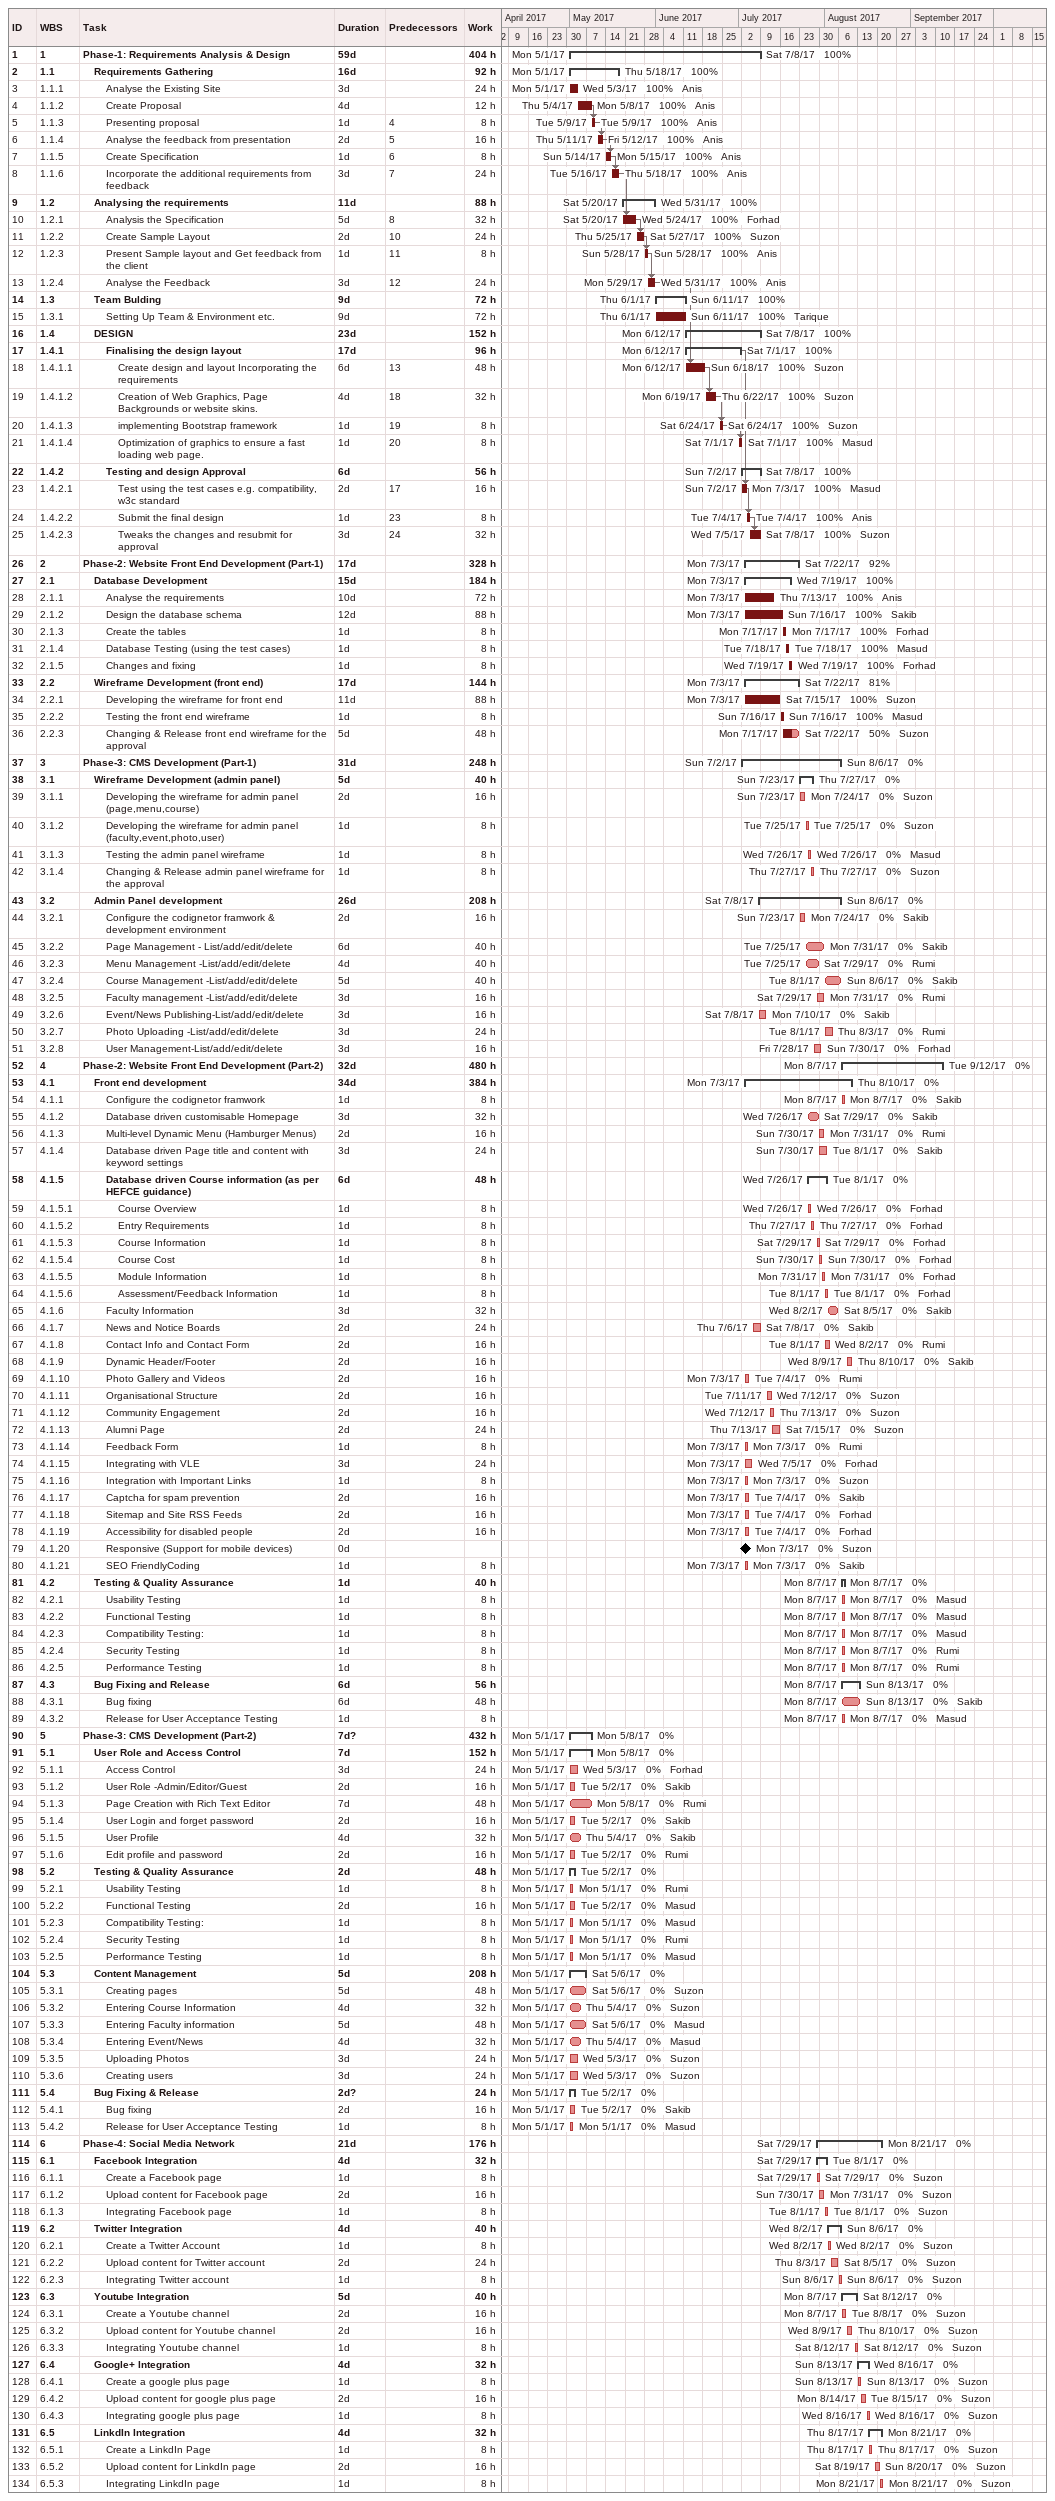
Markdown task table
| ID | WBS | Task | Duration | Start | Finish | Predecessors | Resources | % complete | Work (h) |
|---|---|---|---|---|---|---|---|---|---|
| 1 | 1 | **Phase-1: Requirements Analysis & Design** | 59d | 2017-05-01 | 2017-07-08 |  |  | 100 | 404 |
| 2 | 1.1 | **Requirements Gathering** | 16d | 2017-05-01 | 2017-05-18 |  |  | 100 | 92 |
| 3 | 1.1.1 | Analyse the Existing Site | 3d | 2017-05-01 | 2017-05-03 |  | Anis | 100 | 24 |
| 4 | 1.1.2 | Create Proposal | 4d | 2017-05-04 | 2017-05-08 |  | Anis | 100 | 12 |
| 5 | 1.1.3 | Presenting proposal | 1d | 2017-05-09 | 2017-05-09 | 4 | Anis | 100 | 8 |
| 6 | 1.1.4 | Analyse the feedback from presentation | 2d | 2017-05-11 | 2017-05-12 | 5 | Anis | 100 | 16 |
| 7 | 1.1.5 | Create Specification | 1d | 2017-05-14 | 2017-05-15 | 6 | Anis | 100 | 8 |
| 8 | 1.1.6 | Incorporate the additional requirements from feedback | 3d | 2017-05-16 | 2017-05-18 | 7 | Anis | 100 | 24 |
| 9 | 1.2 | **Analysing the requirements** | 11d | 2017-05-20 | 2017-05-31 |  |  | 100 | 88 |
| 10 | 1.2.1 | Analysis the Specification | 5d | 2017-05-20 | 2017-05-24 | 8 | Forhad | 100 | 32 |
| 11 | 1.2.2 | Create Sample Layout | 2d | 2017-05-25 | 2017-05-27 | 10 | Suzon | 100 | 24 |
| 12 | 1.2.3 | Present Sample layout and Get feedback from the client | 1d | 2017-05-28 | 2017-05-28 | 11 | Anis | 100 | 8 |
| 13 | 1.2.4 | Analyse the Feedback | 3d | 2017-05-29 | 2017-05-31 | 12 | Anis | 100 | 24 |
| 14 | 1.3 | **Team Bulding** | 9d | 2017-06-01 | 2017-06-11 |  |  | 100 | 72 |
| 15 | 1.3.1 | Setting Up Team & Environment etc. | 9d | 2017-06-01 | 2017-06-11 |  | Tarique | 100 | 72 |
| 16 | 1.4 | **DESIGN** | 23d | 2017-06-12 | 2017-07-08 |  |  | 100 | 152 |
| 17 | 1.4.1 | **Finalising the design layout** | 17d | 2017-06-12 | 2017-07-01 |  |  | 100 | 96 |
| 18 | 1.4.1.1 | Create design and layout Incorporating the requirements | 6d | 2017-06-12 | 2017-06-18 | 13 | Suzon | 100 | 48 |
| 19 | 1.4.1.2 | Creation of Web Graphics, Page Backgrounds or website skins. | 4d | 2017-06-19 | 2017-06-22 | 18 | Suzon | 100 | 32 |
| 20 | 1.4.1.3 | implementing Bootstrap framework | 1d | 2017-06-24 | 2017-06-24 | 19 | Suzon | 100 | 8 |
| 21 | 1.4.1.4 | Optimization of graphics to ensure a fast loading web page. | 1d | 2017-07-01 | 2017-07-01 | 20 | Masud | 100 | 8 |
| 22 | 1.4.2 | **Testing and design Approval** | 6d | 2017-07-02 | 2017-07-08 |  |  | 100 | 56 |
| 23 | 1.4.2.1 | Test using the test cases e.g. compatibility, w3c standard | 2d | 2017-07-02 | 2017-07-03 | 17 | Masud | 100 | 16 |
| 24 | 1.4.2.2 | Submit the final design | 1d | 2017-07-04 | 2017-07-04 | 23 | Anis | 100 | 8 |
| 25 | 1.4.2.3 | Tweaks the changes and resubmit for approval | 3d | 2017-07-05 | 2017-07-08 | 24 | Suzon | 100 | 32 |
| 26 | 2 | **Phase-2: Website Front End Development (Part-1)** | 17d | 2017-07-03 | 2017-07-22 |  |  | 92 | 328 |
| 27 | 2.1 | **Database Development** | 15d | 2017-07-03 | 2017-07-19 |  |  | 100 | 184 |
| 28 | 2.1.1 | Analyse the requirements | 10d | 2017-07-03 | 2017-07-13 |  | Anis | 100 | 72 |
| 29 | 2.1.2 | Design the database schema | 12d | 2017-07-03 | 2017-07-16 |  | Sakib | 100 | 88 |
| 30 | 2.1.3 | Create the tables | 1d | 2017-07-17 | 2017-07-17 |  | Forhad | 100 | 8 |
| 31 | 2.1.4 | Database Testing (using the test cases) | 1d | 2017-07-18 | 2017-07-18 |  | Masud | 100 | 8 |
| 32 | 2.1.5 | Changes and fixing | 1d | 2017-07-19 | 2017-07-19 |  | Forhad | 100 | 8 |
| 33 | 2.2 | **Wireframe Development (front end)** | 17d | 2017-07-03 | 2017-07-22 |  |  | 81 | 144 |
| 34 | 2.2.1 | Developing the wireframe for front end | 11d | 2017-07-03 | 2017-07-15 |  | Suzon | 100 | 88 |
| 35 | 2.2.2 | Testing the front end wireframe | 1d | 2017-07-16 | 2017-07-16 |  | Masud | 100 | 8 |
| 36 | 2.2.3 | Changing & Release front end wireframe for the approval | 5d | 2017-07-17 | 2017-07-22 |  | Suzon | 50 | 48 |
| 37 | 3 | **Phase-3: CMS Development (Part-1)** | 31d | 2017-07-02 | 2017-08-06 |  |  | 0 | 248 |
| 38 | 3.1 | **Wireframe Development (admin panel)** | 5d | 2017-07-23 | 2017-07-27 |  |  | 0 | 40 |
| 39 | 3.1.1 | Developing the wireframe for admin panel (page,menu,course) | 2d | 2017-07-23 | 2017-07-24 |  | Suzon | 0 | 16 |
| 40 | 3.1.2 | Developing the wireframe for admin panel (faculty,event,photo,user) | 1d | 2017-07-25 | 2017-07-25 |  | Suzon | 0 | 8 |
| 41 | 3.1.3 | Testing the admin panel wireframe | 1d | 2017-07-26 | 2017-07-26 |  | Masud | 0 | 8 |
| 42 | 3.1.4 | Changing & Release admin panel wireframe for the approval | 1d | 2017-07-27 | 2017-07-27 |  | Suzon | 0 | 8 |
| 43 | 3.2 | **Admin Panel development** | 26d | 2017-07-08 | 2017-08-06 |  |  | 0 | 208 |
| 44 | 3.2.1 | Configure the codignetor framwork & development environment | 2d | 2017-07-23 | 2017-07-24 |  | Sakib | 0 | 16 |
| 45 | 3.2.2 | Page Management - List/add/edit/delete | 6d | 2017-07-25 | 2017-07-31 |  | Sakib | 0 | 40 |
| 46 | 3.2.3 | Menu Management -List/add/edit/delete | 4d | 2017-07-25 | 2017-07-29 |  | Rumi | 0 | 40 |
| 47 | 3.2.4 | Course Management -List/add/edit/delete | 5d | 2017-08-01 | 2017-08-06 |  | Sakib | 0 | 40 |
| 48 | 3.2.5 | Faculty management -List/add/edit/delete | 3d | 2017-07-29 | 2017-07-31 |  | Rumi | 0 | 16 |
| 49 | 3.2.6 | Event/News Publishing-List/add/edit/delete | 3d | 2017-07-08 | 2017-07-10 |  | Sakib | 0 | 16 |
| 50 | 3.2.7 | Photo Uploading -List/add/edit/delete | 3d | 2017-08-01 | 2017-08-03 |  | Rumi | 0 | 24 |
| 51 | 3.2.8 | User Management-List/add/edit/delete | 3d | 2017-07-28 | 2017-07-30 |  | Forhad | 0 | 16 |
| 52 | 4 | **Phase-2: Website Front End Development (Part-2)** | 32d | 2017-08-07 | 2017-09-12 |  |  | 0 | 480 |
| 53 | 4.1 | **Front end development** | 34d | 2017-07-03 | 2017-08-10 |  |  | 0 | 384 |
| 54 | 4.1.1 | Configure the codignetor framwork | 1d | 2017-08-07 | 2017-08-07 |  | Sakib | 0 | 8 |
| 55 | 4.1.2 | Database driven customisable Homepage | 3d | 2017-07-26 | 2017-07-29 |  | Sakib | 0 | 32 |
| 56 | 4.1.3 | Multi-level Dynamic Menu (Hamburger Menus) | 2d | 2017-07-30 | 2017-07-31 |  | Rumi | 0 | 16 |
| 57 | 4.1.4 | Database driven Page title and content with keyword settings | 3d | 2017-07-30 | 2017-08-01 |  | Sakib | 0 | 24 |
| 58 | 4.1.5 | **Database driven Course information (as per HEFCE guidance)** | 6d | 2017-07-26 | 2017-08-01 |  |  | 0 | 48 |
| 59 | 4.1.5.1 | Course Overview | 1d | 2017-07-26 | 2017-07-26 |  | Forhad | 0 | 8 |
| 60 | 4.1.5.2 | Entry Requirements | 1d | 2017-07-27 | 2017-07-27 |  | Forhad | 0 | 8 |
| 61 | 4.1.5.3 | Course Information | 1d | 2017-07-29 | 2017-07-29 |  | Forhad | 0 | 8 |
| 62 | 4.1.5.4 | Course Cost | 1d | 2017-07-30 | 2017-07-30 |  | Forhad | 0 | 8 |
| 63 | 4.1.5.5 | Module Information | 1d | 2017-07-31 | 2017-07-31 |  | Forhad | 0 | 8 |
| 64 | 4.1.5.6 | Assessment/Feedback Information | 1d | 2017-08-01 | 2017-08-01 |  | Forhad | 0 | 8 |
| 65 | 4.1.6 | Faculty Information | 3d | 2017-08-02 | 2017-08-05 |  | Sakib | 0 | 32 |
| 66 | 4.1.7 | News and Notice Boards | 2d | 2017-07-06 | 2017-07-08 |  | Sakib | 0 | 24 |
| 67 | 4.1.8 | Contact Info and Contact Form | 2d | 2017-08-01 | 2017-08-02 |  | Rumi | 0 | 16 |
| 68 | 4.1.9 | Dynamic Header/Footer | 2d | 2017-08-09 | 2017-08-10 |  | Sakib | 0 | 16 |
| 69 | 4.1.10 | Photo Gallery and Videos | 2d | 2017-07-03 | 2017-07-04 |  | Rumi | 0 | 16 |
| 70 | 4.1.11 | Organisational Structure | 2d | 2017-07-11 | 2017-07-12 |  | Suzon | 0 | 16 |
| 71 | 4.1.12 | Community Engagement | 2d | 2017-07-12 | 2017-07-13 |  | Suzon | 0 | 16 |
| 72 | 4.1.13 | Alumni Page | 2d | 2017-07-13 | 2017-07-15 |  | Suzon | 0 | 24 |
| 73 | 4.1.14 | Feedback Form | 1d | 2017-07-03 | 2017-07-03 |  | Rumi | 0 | 8 |
| 74 | 4.1.15 | Integrating with VLE | 3d | 2017-07-03 | 2017-07-05 |  | Forhad | 0 | 24 |
| 75 | 4.1.16 | Integration with Important Links | 1d | 2017-07-03 | 2017-07-03 |  | Suzon | 0 | 8 |
| 76 | 4.1.17 | Captcha for spam prevention | 2d | 2017-07-03 | 2017-07-04 |  | Sakib | 0 | 16 |
| 77 | 4.1.18 | Sitemap and Site RSS Feeds | 2d | 2017-07-03 | 2017-07-04 |  | Forhad | 0 | 16 |
| 78 | 4.1.19 | Accessibility for disabled people | 2d | 2017-07-03 | 2017-07-04 |  | Forhad | 0 | 16 |
| 79 | 4.1.20 | Responsive (Support for mobile devices) | 0d | 2017-07-03 | 2017-07-03 |  | Suzon | 0 |  |
| 80 | 4.1.21 | SEO FriendlyCoding | 1d | 2017-07-03 | 2017-07-03 |  | Sakib | 0 | 8 |
| 81 | 4.2 | **Testing & Quality Assurance** | 1d | 2017-08-07 | 2017-08-07 |  |  | 0 | 40 |
| 82 | 4.2.1 | Usability Testing | 1d | 2017-08-07 | 2017-08-07 |  | Masud | 0 | 8 |
| 83 | 4.2.2 | Functional Testing | 1d | 2017-08-07 | 2017-08-07 |  | Masud | 0 | 8 |
| 84 | 4.2.3 | Compatibility Testing: | 1d | 2017-08-07 | 2017-08-07 |  | Masud | 0 | 8 |
| 85 | 4.2.4 | Security Testing | 1d | 2017-08-07 | 2017-08-07 |  | Rumi | 0 | 8 |
| 86 | 4.2.5 | Performance Testing | 1d | 2017-08-07 | 2017-08-07 |  | Rumi | 0 | 8 |
| 87 | 4.3 | **Bug Fixing and Release** | 6d | 2017-08-07 | 2017-08-13 |  |  | 0 | 56 |
| 88 | 4.3.1 | Bug fixing | 6d | 2017-08-07 | 2017-08-13 |  | Sakib | 0 | 48 |
| 89 | 4.3.2 | Release for User Acceptance Testing | 1d | 2017-08-07 | 2017-08-07 |  | Masud | 0 | 8 |
| 90 | 5 | **Phase-3: CMS Development (Part-2)** | 7d? | 2017-05-01 | 2017-05-08 |  |  | 0 | 432 |
| 91 | 5.1 | **User Role and Access Control** | 7d | 2017-05-01 | 2017-05-08 |  |  | 0 | 152 |
| 92 | 5.1.1 | Access Control | 3d | 2017-05-01 | 2017-05-03 |  | Forhad | 0 | 24 |
| 93 | 5.1.2 | User Role -Admin/Editor/Guest | 2d | 2017-05-01 | 2017-05-02 |  | Sakib | 0 | 16 |
| 94 | 5.1.3 | Page Creation with Rich Text Editor | 7d | 2017-05-01 | 2017-05-08 |  | Rumi | 0 | 48 |
| 95 | 5.1.4 | User Login and forget password | 2d | 2017-05-01 | 2017-05-02 |  | Sakib | 0 | 16 |
| 96 | 5.1.5 | User Profile | 4d | 2017-05-01 | 2017-05-04 |  | Sakib | 0 | 32 |
| 97 | 5.1.6 | Edit profile and password | 2d | 2017-05-01 | 2017-05-02 |  | Rumi | 0 | 16 |
| 98 | 5.2 | **Testing & Quality Assurance** | 2d | 2017-05-01 | 2017-05-02 |  |  | 0 | 48 |
| 99 | 5.2.1 | Usability Testing | 1d | 2017-05-01 | 2017-05-01 |  | Rumi | 0 | 8 |
| 100 | 5.2.2 | Functional Testing | 2d | 2017-05-01 | 2017-05-02 |  | Masud | 0 | 16 |
| 101 | 5.2.3 | Compatibility Testing: | 1d | 2017-05-01 | 2017-05-01 |  | Masud | 0 | 8 |
| 102 | 5.2.4 | Security Testing | 1d | 2017-05-01 | 2017-05-01 |  | Rumi | 0 | 8 |
| 103 | 5.2.5 | Performance Testing | 1d | 2017-05-01 | 2017-05-01 |  | Masud | 0 | 8 |
| 104 | 5.3 | **Content Management** | 5d | 2017-05-01 | 2017-05-06 |  |  | 0 | 208 |
| 105 | 5.3.1 | Creating pages | 5d | 2017-05-01 | 2017-05-06 |  | Suzon | 0 | 48 |
| 106 | 5.3.2 | Entering Course Information | 4d | 2017-05-01 | 2017-05-04 |  | Suzon | 0 | 32 |
| 107 | 5.3.3 | Entering Faculty information | 5d | 2017-05-01 | 2017-05-06 |  | Masud | 0 | 48 |
| 108 | 5.3.4 | Entering Event/News | 4d | 2017-05-01 | 2017-05-04 |  | Masud | 0 | 32 |
| 109 | 5.3.5 | Uploading Photos | 3d | 2017-05-01 | 2017-05-03 |  | Suzon | 0 | 24 |
| 110 | 5.3.6 | Creating users | 3d | 2017-05-01 | 2017-05-03 |  | Suzon | 0 | 24 |
| 111 | 5.4 | **Bug Fixing & Release** | 2d? | 2017-05-01 | 2017-05-02 |  |  | 0 | 24 |
| 112 | 5.4.1 | Bug fixing | 2d | 2017-05-01 | 2017-05-02 |  | Sakib | 0 | 16 |
| 113 | 5.4.2 | Release for User Acceptance Testing | 1d | 2017-05-01 | 2017-05-01 |  | Masud | 0 | 8 |
| 114 | 6 | **Phase-4: Social Media Network** | 21d | 2017-07-29 | 2017-08-21 |  |  | 0 | 176 |
| 115 | 6.1 | **Facebook Integration** | 4d | 2017-07-29 | 2017-08-01 |  |  | 0 | 32 |
| 116 | 6.1.1 | Create a Facebook page | 1d | 2017-07-29 | 2017-07-29 |  | Suzon | 0 | 8 |
| 117 | 6.1.2 | Upload content for Facebook page | 2d | 2017-07-30 | 2017-07-31 |  | Suzon | 0 | 16 |
| 118 | 6.1.3 | Integrating Facebook page | 1d | 2017-08-01 | 2017-08-01 |  | Suzon | 0 | 8 |
| 119 | 6.2 | **Twitter Integration** | 4d | 2017-08-02 | 2017-08-06 |  |  | 0 | 40 |
| 120 | 6.2.1 | Create a Twitter Account | 1d | 2017-08-02 | 2017-08-02 |  | Suzon | 0 | 8 |
| 121 | 6.2.2 | Upload content for Twitter account | 2d | 2017-08-03 | 2017-08-05 |  | Suzon | 0 | 24 |
| 122 | 6.2.3 | Integrating Twitter account | 1d | 2017-08-06 | 2017-08-06 |  | Suzon | 0 | 8 |
| 123 | 6.3 | **Youtube Integration** | 5d | 2017-08-07 | 2017-08-12 |  |  | 0 | 40 |
| 124 | 6.3.1 | Create a Youtube channel | 2d | 2017-08-07 | 2017-08-08 |  | Suzon | 0 | 16 |
| 125 | 6.3.2 | Upload content for Youtube channel | 2d | 2017-08-09 | 2017-08-10 |  | Suzon | 0 | 16 |
| 126 | 6.3.3 | Integrating Youtube channel | 1d | 2017-08-12 | 2017-08-12 |  | Suzon | 0 | 8 |
| 127 | 6.4 | **Google+ Integration** | 4d | 2017-08-13 | 2017-08-16 |  |  | 0 | 32 |
| 128 | 6.4.1 | Create a google plus page | 1d | 2017-08-13 | 2017-08-13 |  | Suzon | 0 | 8 |
| 129 | 6.4.2 | Upload content for google plus page | 2d | 2017-08-14 | 2017-08-15 |  | Suzon | 0 | 16 |
| 130 | 6.4.3 | Integrating google plus page | 1d | 2017-08-16 | 2017-08-16 |  | Suzon | 0 | 8 |
| 131 | 6.5 | **LinkdIn Integration** | 4d | 2017-08-17 | 2017-08-21 |  |  | 0 | 32 |
| 132 | 6.5.1 | Create a LinkdIn Page | 1d | 2017-08-17 | 2017-08-17 |  | Suzon | 0 | 8 |
| 133 | 6.5.2 | Upload content for LinkdIn page | 2d | 2017-08-19 | 2017-08-20 |  | Suzon | 0 | 16 |
| 134 | 6.5.3 | Integrating LinkdIn page | 1d | 2017-08-21 | 2017-08-21 |  | Suzon | 0 | 8 |
